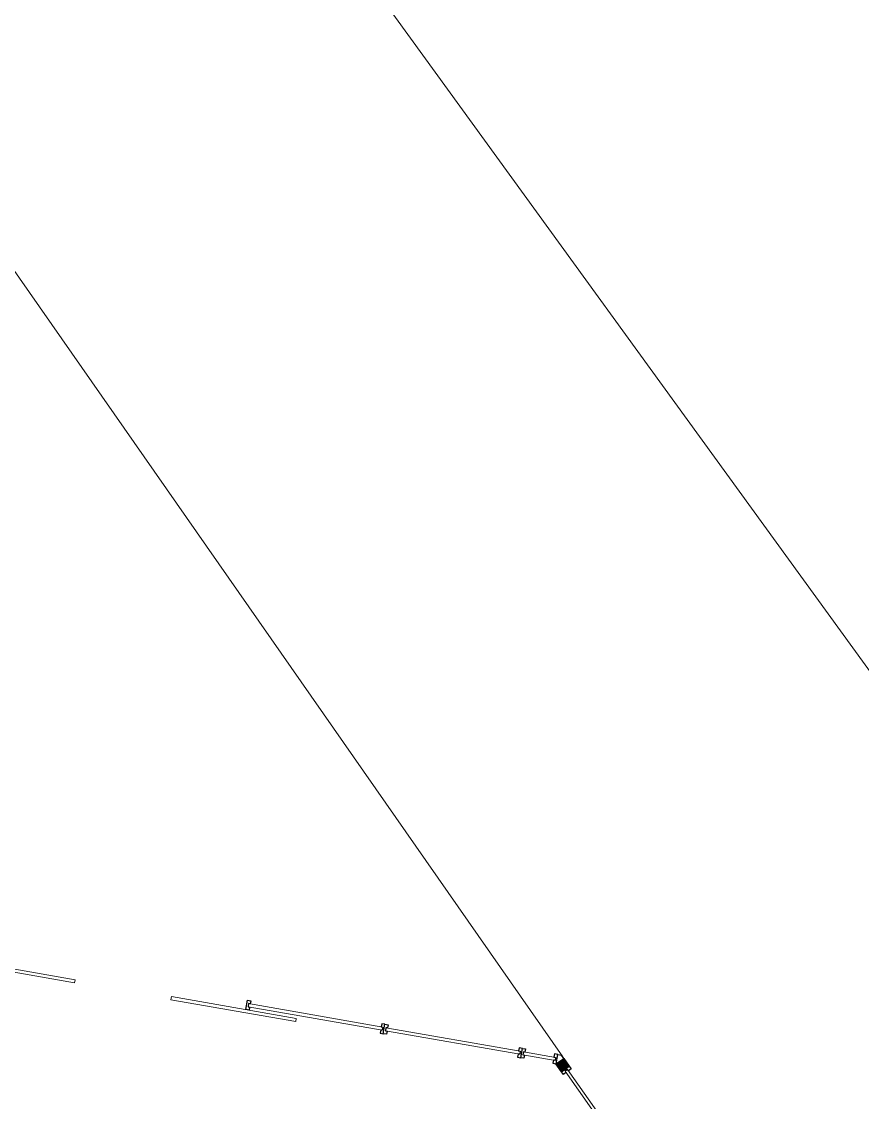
# Model space of a CAD drawing. Header units: metres. Extents: x -71 to 881, y -503 to 661.
# Drawn here: x 210.94 to 224.19, y 516.28 to 533.32 of the extents above; entities that cross this region are included whole.
import ezdxf

# ---------------------------------------------------------------- set-up
doc = ezdxf.new("R2010")
doc.units = ezdxf.units.M
for name, color, linetype, lineweight in [('02. Paredes', 6, 'Continuous', 30), ('03. Esquadria janelas', 2, 'Continuous', 15), ('04. Pisos', 8, 'Continuous', 5), ('07. Mobiliário', 51, 'Continuous', 5), ('Parede', 6, 'Continuous', 30)]:
    doc.layers.add(name, color=color, linetype=linetype, lineweight=lineweight)

# ---------------------------------------------------------------- blocks, each defined once
blk = doc.blocks.new('pilar')
h = blk.add_hatch(color=6)
h.dxf.hatch_style = 1
h.paths.add_polyline_path([(581.948, 175.423), (582.098, 175.423), (582.098, 175.573), (581.948, 175.573)])
at = {"layer": 'Parede'}
blk.add_lwpolyline([(581.948, 175.423), (582.098, 175.423), (582.098, 175.573), (581.948, 175.573)], close=True, dxfattribs=at)

msp = doc.modelspace()

# ---------------------------------------------------------------- linework, layer by layer
at = {"layer": '02. Paredes'}
for p, q in [((214.472, 517.744), (214.498, 517.892)), ((219.389, 517.037), (219.45, 517.026)), ((219.486, 516.975), (219.45, 517.026))]:
    msp.add_line(p, q, dxfattribs=at)
for points in [[(214.506, 517.789), (214.531, 517.785), (214.523, 517.736), (214.472, 517.744), (214.498, 517.892), (214.549, 517.883), (214.54, 517.834), (214.514, 517.839), (214.506, 517.789)], [(216.623, 517.419), (216.598, 517.423), (216.589, 517.374), (216.639, 517.365), (216.665, 517.513), (216.615, 517.522), (216.606, 517.473), (216.632, 517.468), (216.623, 517.419)], [(216.673, 517.41), (216.698, 517.406), (216.689, 517.357), (216.639, 517.365), (216.665, 517.513), (216.715, 517.504), (216.707, 517.455), (216.681, 517.46), (216.673, 517.41)], [(218.79, 517.04), (218.764, 517.044), (218.756, 516.995), (218.806, 516.986), (218.832, 517.134), (218.782, 517.143), (218.773, 517.094), (218.799, 517.089), (218.79, 517.04)], [(218.839, 517.031), (218.865, 517.027), (218.856, 516.978), (218.806, 516.986), (218.832, 517.134), (218.882, 517.125), (218.873, 517.076), (218.848, 517.08), (218.839, 517.031)], [(219.347, 516.942), (219.322, 516.947), (219.313, 516.898), (219.363, 516.889), (219.389, 517.037), (219.339, 517.045), (219.33, 516.996), (219.356, 516.992), (219.347, 516.942)], [(219.505, 516.774), (219.52, 516.753), (219.479, 516.724), (219.449, 516.766), (219.572, 516.852), (219.601, 516.811), (219.561, 516.782), (219.546, 516.803), (219.505, 516.774)]]:
    msp.add_lwpolyline(points, dxfattribs=at)
at = {"layer": '03. Esquadria janelas'}
for points in [[(214.506, 517.789), (216.623, 517.419), (216.632, 517.468), (214.514, 517.839)], [(216.673, 517.41), (218.79, 517.04), (218.799, 517.089), (216.681, 517.46)], [(218.839, 517.031), (219.347, 516.942), (219.356, 516.992), (218.848, 517.08)], [(219.505, 516.774), (220.941, 514.728), (220.982, 514.757), (219.546, 516.803)]]:
    msp.add_lwpolyline(points, close=True, dxfattribs=at)
at = {"layer": '04. Pisos'}
for points in [[(187.546, 563.479), (204.135, 538.963), (219.468, 517)], [(237.454, 504.971), (202.835, 552.668)]]:
    msp.add_lwpolyline(points, dxfattribs=at)
at = {"layer": '07. Mobiliário'}
for points in [[(209.808, 518.56), (211.778, 518.216), (211.77, 518.166), (209.799, 518.511)], [(213.297, 517.95), (215.267, 517.605), (215.258, 517.556), (213.288, 517.901)]]:
    msp.add_lwpolyline(points, close=True, dxfattribs=at)

# ---------------------------------------------------------------- block references
at = {"xscale": -1, "rotation": 215.0778726686951}
msp.add_blockref('pilar', (-357.701, 326.011), dxfattribs=at)

doc.saveas('drawing.dxf')
